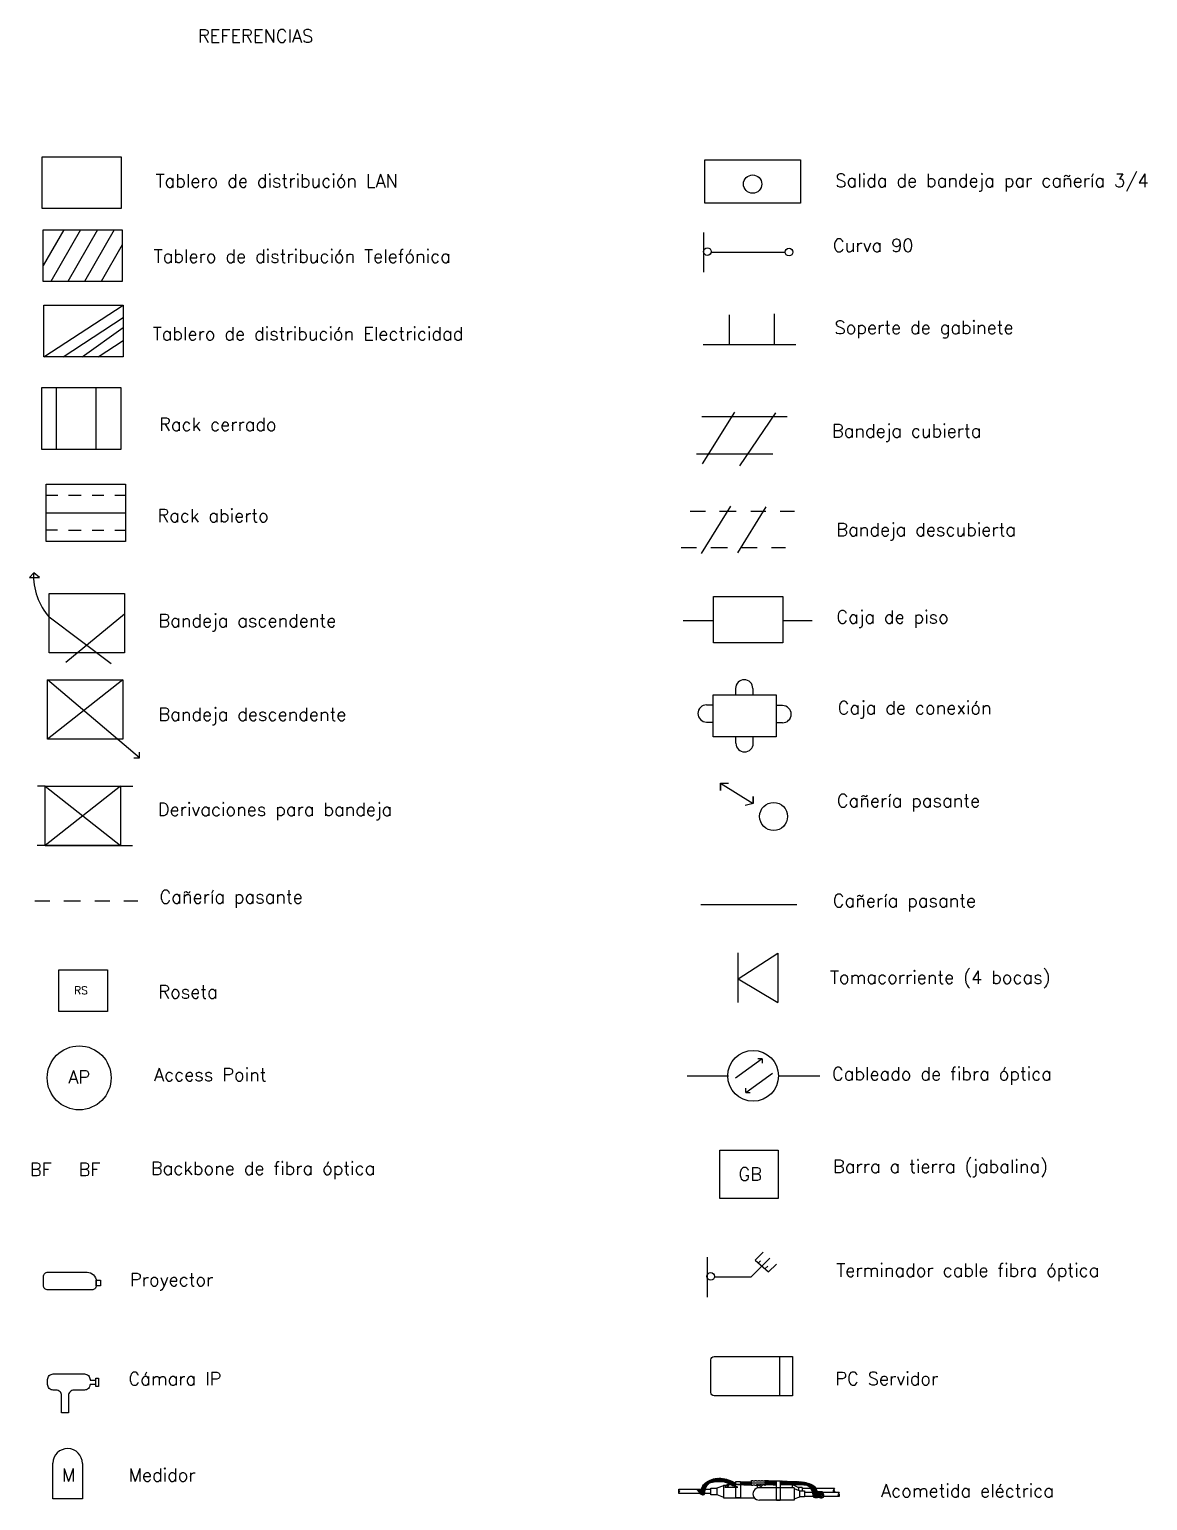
# Model space of a CAD drawing. Extents: x 952 to 1351, y -109 to 188.
# Drawn here: x 1149.14 to 1156.05, y 147.93 to 157.02 of the extents above; entities that cross this region are included whole.
import ezdxf

# ---------------------------------------------------------------- set-up
doc = ezdxf.new("R2010")
doc.units = 0
doc.header["$LTSCALE"] = 0.5
doc.linetypes.add('PHANTOM2', pattern=[1.25, 0.625, -0.125, 0.125, -0.125, 0.125, -0.125])
for name, color, linetype in [('Cableado', 100, 'CONTINUOUS'), ('CONDUCTORS', 1, 'CONTINUOUS'), ('ESTRUCTURA', 3, 'CONTINUOUS'), ('TEXTO', 3, 'CONTINUOUS')]:
    doc.layers.add(name, color=color, linetype=linetype)
doc.styles.add('Texto 5 mm', font='simplex.shx', dxfattribs={"height": 0.5})
pattern_1 = [(45, (1153.7280422, 147.14722), (-0.002250856, 0.002250856), [])]

msp = doc.modelspace()

# ---------------------------------------------------------------- hatches: boundary and pattern name
at = {"layer": 'CONDUCTORS'}
h = msp.add_hatch(dxfattribs=at)
h.set_pattern_fill('ANSI31', color=1, scale=0.001003, style=0)
h.set_pattern_definition(pattern_1)
edge = h.paths.add_edge_path()
edge.add_spline(control_points=[(1153.3313, 148.0301), (1153.3334, 148.0323), (1153.3469, 148.0436), (1153.3835, 148.0481), (1153.4221, 148.048), (1153.4458, 148.042), (1153.4634, 148.0332)], knot_values=[9.872453, 9.872453, 9.872453, 9.872453, 11.238502, 17.740183, 25.404275, 28.687076, 28.687076, 28.687076, 28.687076], degree=3, periodic=0)
edge.add_spline(control_points=[(1153.4634, 148.0332), (1153.4661, 148.0374), (1153.4658, 148.0466), (1153.4841, 148.0369), (1153.4978, 148.0332), (1153.502, 148.0323)], knot_values=[0.73874, 0.73874, 0.73874, 0.73874, 1.960375, 5.991205, 7.883473, 7.883473, 7.883473, 7.883473], degree=3, periodic=0)
edge.add_line((1153.502, 148.0323), (1153.502, 148.0386))
edge.add_spline(control_points=[(1153.502, 148.0386), (1153.4867, 148.0457), (1153.4572, 148.059), (1153.4112, 148.0692), (1153.3663, 148.0653), (1153.3394, 148.0544), (1153.3267, 148.0464)], knot_values=[13.702604, 13.702604, 13.702604, 13.702604, 21.264265, 28.238042, 34.553242, 41.167216, 41.167216, 41.167216, 41.167216], degree=3, periodic=0)
edge.add_line((1153.3267, 148.0464), (1153.3313, 148.0301))
h = msp.add_hatch(dxfattribs=at)
h.set_pattern_fill('ANSI31', color=1, scale=0.001003, style=0)
h.set_pattern_definition(pattern_1)
edge = h.paths.add_edge_path()
edge.add_spline(control_points=[(1153.502, 148.0303), (1153.4979, 148.0312), (1153.4843, 148.0349), (1153.4663, 148.0444), (1153.4683, 148.0356), (1153.4659, 148.0319)], knot_values=[0.811335, 0.811335, 0.811335, 0.811335, 2.651758, 6.682588, 7.831629, 7.831629, 7.831629, 7.831629], degree=3, periodic=0)
edge.add_spline(control_points=[(1153.4659, 148.0319), (1153.4718, 148.0289), (1153.4774, 148.0258), (1153.4858, 148.0208)], knot_values=[28.9432, 28.9432, 28.9432, 28.9432, 29.698991, 29.698991, 29.698991, 29.698991], degree=3, periodic=0)
edge.add_line((1153.4858, 148.0208), (1153.502, 148.0158))
edge.add_line((1153.502, 148.0158), (1153.502, 148.0303))
h = msp.add_hatch(dxfattribs=at)
h.set_pattern_fill('ANSI31', color=1, scale=0.001003, style=0)
h.set_pattern_definition(pattern_1)
edge = h.paths.add_edge_path()
edge.add_spline(control_points=[(1153.5993, 148.045), (1153.5752, 148.0451), (1153.5538, 148.0451), (1153.531, 148.0451)], knot_values=[0.355717, 0.355717, 0.355717, 0.355717, 9.888341, 9.888341, 9.888341, 9.888341], degree=3, periodic=0)
edge.add_line((1153.531, 148.0451), (1153.531, 148.0298))
edge.add_spline(control_points=[(1153.531, 148.0298), (1153.5325, 148.0298), (1153.5536, 148.0296), (1153.5756, 148.0292), (1153.5993, 148.0287)], knot_values=[12.327635, 12.327635, 12.327635, 12.327635, 13.048081, 22.125034, 22.125034, 22.125034, 22.125034], degree=3, periodic=0)
edge.add_line((1153.5993, 148.0287), (1153.5993, 148.045))
h = msp.add_hatch(dxfattribs=at)
h.set_pattern_fill('ANSI31', color=256, scale=0.001003, style=0)
h.set_pattern_definition([(45, (1150.7083502, 147.3483496), (-0.0022508556, 0.0022508556), [])])
edge = h.paths.add_edge_path()
edge.add_spline(control_points=[(1153.7536, 148.0516), (1153.7301, 148.0515), (1153.7068, 148.0524), (1153.6836, 148.0533)], knot_values=[1.68785, 1.68785, 1.68785, 1.68785, 12.130252, 12.130252, 12.130252, 12.130252], degree=3, periodic=0)
edge.add_line((1153.6836, 148.0533), (1153.6836, 148.0289))
edge.add_spline(control_points=[(1153.6836, 148.0289), (1153.7048, 148.0284), (1153.7261, 148.0278), (1153.7536, 148.0271)], knot_values=[0.144735, 0.144735, 0.144735, 0.144735, 9.694229, 9.694229, 9.694229, 9.694229], degree=3, periodic=0)
edge.add_line((1153.7536, 148.0271), (1153.7536, 148.0516))
h = msp.add_hatch(dxfattribs=at)
h.set_pattern_fill('ANSI31', color=1, scale=0.001003, style=0)
h.set_pattern_definition(pattern_1)
edge = h.paths.add_edge_path()
edge.add_spline(control_points=[(1154.0037, 147.9911), (1153.9992, 148.0033), (1153.9864, 148.0254), (1153.9464, 148.0381), (1153.9045, 148.0473), (1153.8475, 148.0459), (1153.8038, 148.0499), (1153.7766, 148.0516)], knot_values=[0, 0, 0, 0, 5.70567, 11.954524, 17.533545, 25.197639, 37.26145, 37.26145, 37.26145, 37.26145], degree=3, periodic=0)
edge.add_line((1153.7766, 148.0516), (1153.7766, 148.0276))
edge.add_spline(control_points=[(1153.7766, 148.0276), (1153.8122, 148.0287), (1153.8548, 148.0305), (1153.9079, 148.0285), (1153.9547, 148.0248), (1153.9672, 148.0041), (1153.9717, 147.9911)], knot_values=[0.636109, 0.636109, 0.636109, 0.636109, 11.962148, 19.626243, 25.205263, 31.11626, 31.11626, 31.11626, 31.11626], degree=3, periodic=0)
edge.add_line((1153.9717, 147.9911), (1154.0037, 147.9911))

# ---------------------------------------------------------------- linework, layer by layer
at = {"layer": 'Cableado'}
for p, q in [((1149.3493, 155.7781), (1149.2222, 155.5568)), ((1149.4531, 155.7781), (1149.2699, 155.4589)), ((1149.3493, 155.7781), (1149.3493, 155.7781)), ((1149.5588, 155.7781), (1149.3755, 155.4589)), ((1149.6609, 155.7781), (1149.4776, 155.4589)), ((1153.3038, 155.762), (1153.3038, 155.5162)), ((1149.7111, 155.6847), (1149.5815, 155.4589)), ((1153.3506, 155.6411), (1153.808, 155.6411)), ((1149.2275, 154.9939), (1149.7164, 155.3132)), ((1149.3466, 154.9939), (1149.7164, 155.2357)), ((1153.4623, 155.2535), (1153.4623, 155.0693)), ((1153.7395, 155.2583), (1153.7395, 155.0693)), ((1149.4626, 154.9939), (1149.7164, 155.1759)), ((1149.5631, 154.9939), (1149.7164, 155.0941)), ((1153.3012, 155.0693), (1153.8735, 155.0693)), ((1149.305, 154.4206), (1149.305, 154.8047)), ((1149.5496, 154.4206), (1149.5496, 154.8047)), ((1153.2936, 154.6253), (1153.8206, 154.6253)), ((1153.4947, 154.6526), (1153.2953, 154.3337)), ((1153.7475, 154.6481), (1153.5261, 154.3199)), ((1153.2602, 154.3952), (1153.7307, 154.3952)), ((1149.2419, 154.1383), (1149.3135, 154.1383)), ((1149.3799, 154.1383), (1149.4582, 154.1383)), ((1149.5262, 154.1383), (1149.5973, 154.1383)), ((1149.6645, 154.1383), (1149.7308, 154.1383)), ((1149.2419, 154.0302), (1149.7308, 154.0302)), ((1153.2199, 154.0398), (1153.3143, 154.0398)), ((1153.4704, 154.0705), (1153.2881, 153.7789)), ((1153.4019, 154.0398), (1153.5051, 154.0398)), ((1153.689, 154.0666), (1153.5123, 153.7838)), ((1153.5947, 154.0398), (1153.6885, 154.0398)), ((1153.7771, 154.0398), (1153.8644, 154.0398)), ((1149.3111, 153.9221), (1149.2419, 153.9221)), ((1149.3799, 153.9221), (1149.4582, 153.9221)), ((1149.5262, 153.9221), (1149.5973, 153.9221)), ((1149.6645, 153.9221), (1149.7308, 153.9221)), ((1153.1655, 153.8168), (1153.2599, 153.8168)), ((1153.3474, 153.8168), (1153.4506, 153.8168)), ((1153.5402, 153.8168), (1153.634, 153.8168)), ((1153.7226, 153.8168), (1153.81, 153.8168)), ((1149.6428, 153.0975), (1149.2605, 153.3855)), ((1149.7259, 153.4051), (1149.3627, 153.1049)), ((1153.1771, 153.3648), (1153.3638, 153.3648)), ((1153.7933, 153.3648), (1153.9738, 153.3648)), ((1149.714, 152.9986), (1149.2485, 152.6328)), ((1149.8184, 152.5169), (1149.2485, 152.9986)), ((1153.501, 152.9457), (1153.501, 152.906)), ((1153.6075, 152.9457), (1153.6075, 152.906)), ((1153.322, 152.8442), (1153.362, 152.8442)), ((1153.7914, 152.8398), (1153.7519, 152.8398)), ((1153.7914, 152.8398), (1153.7914, 152.8398)), ((1153.322, 152.7377), (1153.362, 152.7377)), ((1153.7914, 152.7333), (1153.7519, 152.7333)), ((1153.6097, 152.6464), (1153.5032, 152.6464)), ((1153.5033, 152.6066), (1153.5033, 152.6461)), ((1153.6098, 152.6066), (1153.6098, 152.6461)), ((1153.6098, 152.6066), (1153.6098, 152.6066)), ((1149.7003, 152.341), (1149.2348, 151.9753)), ((1149.2348, 152.341), (1149.7003, 151.9753)), ((1149.2348, 152.341), (1149.7761, 152.341)), ((1153.4083, 152.3601), (1153.6088, 152.2345)), ((1153.4083, 152.3601), (1153.4083, 152.3601)), ((1153.4083, 152.3601), (1153.4083, 152.3601)), ((1153.4083, 152.3601), (1153.4083, 152.3601)), ((1153.4083, 152.3601), (1153.4083, 152.3143)), ((1153.4083, 152.3143), (1153.4083, 152.3601)), ((1153.4083, 152.3601), (1153.4574, 152.3601)), ((1153.6088, 152.2345), (1153.5596, 152.2221)), ((1153.6088, 152.2345), (1153.6088, 152.2777)), ((1153.6088, 152.2777), (1153.6088, 152.2345)), ((1149.2348, 151.9753), (1149.775, 151.9753)), ((1149.1714, 151.6329), (1149.2646, 151.6329)), ((1149.351, 151.6329), (1149.4528, 151.6329)), ((1149.5412, 151.6329), (1149.6338, 151.6329)), ((1149.7212, 151.6329), (1149.8074, 151.6329)), ((1153.2856, 151.6113), (1153.8791, 151.6113)), ((1153.5166, 151.0054), (1153.5166, 151.3123)), ((1153.5166, 151.151), (1153.7614, 151.3099)), ((1153.5166, 151.151), (1153.7614, 151.0054)), ((1153.666, 150.6574), (1153.5004, 150.539)), ((1153.666, 150.6574), (1153.6396, 150.6574)), ((1153.666, 150.6574), (1153.666, 150.6574)), ((1153.666, 150.6574), (1153.666, 150.6574)), ((1153.666, 150.6574), (1153.666, 150.6574)), ((1153.666, 150.6574), (1153.666, 150.6305)), ((1153.5643, 150.45), (1153.7298, 150.5684)), ((1153.2013, 150.553), (1153.4582, 150.553)), ((1153.5643, 150.45), (1153.5643, 150.4769)), ((1153.7664, 150.5529), (1154.0217, 150.5529)), ((1153.7664, 150.5529), (1154.0217, 150.5529)), ((1153.5643, 150.45), (1153.5643, 150.45)), ((1153.5643, 150.45), (1153.5643, 150.45)), ((1153.5643, 150.45), (1153.5643, 150.45)), ((1153.5643, 150.45), (1153.5906, 150.45)), ((1153.3247, 149.4319), (1153.3247, 149.1861)), ((1153.6214, 149.4146), (1153.6711, 149.4636)), ((1153.6214, 149.4146), (1153.7052, 149.3414)), ((1153.655, 149.4098), (1153.6418, 149.3968)), ((1153.6632, 149.3777), (1153.7129, 149.4267)), ((1153.7052, 149.3414), (1153.7549, 149.3904)), ((1153.3715, 149.311), (1153.5974, 149.311)), ((1153.5974, 149.311), (1153.6632, 149.3777)), ((1153.6996, 149.3775), (1153.6828, 149.3609)), ((1149.5762, 149.2832), (1149.5762, 149.2556)), ((1153.7741, 148.5759), (1153.7741, 148.8194)), ((1153.853, 148.8194), (1153.853, 148.5759)), ((1149.5122, 148.6726), (1149.5475, 148.6726))]:
    msp.add_line(p, q, dxfattribs=at)
at = {"layer": 'Cableado', "linetype": 'PHANTOM2'}
for p, q in [((1149.164, 153.6593), (1149.1376, 153.6313)), ((1149.1997, 153.6313), (1149.164, 153.6593)), ((1149.1376, 153.6313), (1149.1997, 153.6313)), ((1149.7826, 152.5169), (1149.8184, 152.5169)), ((1149.8184, 152.5169), (1149.8184, 152.5527)), ((1149.2348, 152.341), (1149.1885, 152.341)), ((1149.2348, 151.9753), (1149.1864, 151.9753))]:
    msp.add_line(p, q, dxfattribs=at)
at = {"layer": 'Cableado'}
for points in [[(1149.216, 156.2289), (1149.7048, 156.2289), (1149.7048, 155.9096), (1149.216, 155.9096)], [(1153.3119, 156.211), (1153.9022, 156.211), (1153.9022, 155.9434), (1153.3119, 155.9434)], [(1149.2222, 155.7781), (1149.7111, 155.7781), (1149.7111, 155.4589), (1149.2222, 155.4589)], [(1149.2275, 155.3132), (1149.7164, 155.3132), (1149.7164, 154.9939), (1149.2275, 154.9939)], [(1149.2143, 154.8047), (1149.7032, 154.8047), (1149.7032, 154.4206), (1149.2143, 154.4206)], [(1149.2419, 154.208), (1149.7308, 154.208), (1149.7308, 153.8522), (1149.2419, 153.8522)], [(1149.2605, 153.5314), (1149.7259, 153.5314), (1149.7259, 153.1657), (1149.2605, 153.1657)], [(1153.3638, 153.514), (1153.7933, 153.514), (1153.7933, 153.228), (1153.3638, 153.228)], [(1149.2485, 152.9986), (1149.714, 152.9986), (1149.714, 152.6328), (1149.2485, 152.6328)], [(1153.362, 152.906), (1153.7519, 152.906), (1153.7519, 152.6464), (1153.362, 152.6464)], [(1149.2348, 152.341), (1149.7003, 152.341), (1149.7003, 151.9753), (1149.2348, 151.9753)], [(1149.3186, 151.2066), (1149.6202, 151.2066), (1149.6202, 150.9502), (1149.3186, 150.9502)], [(1153.4036, 150.0947), (1153.7649, 150.0947), (1153.7649, 149.796), (1153.4036, 149.796)], [(1149.5503, 149.2914), (1149.5762, 149.2914), (1149.5762, 149.2556), (1149.5503, 149.2556)], [(1149.5475, 148.6845), (1149.5639, 148.6845), (1149.5639, 148.6347), (1149.5475, 148.6347)]]:
    msp.add_lwpolyline(points, close=True, dxfattribs=at)
for points in [[(1153.7614, 151.3099), (1153.7614, 151.0054)], [(1149.4656, 148.1587), (1149.4656, 147.9407), (1149.2814, 147.9407), (1149.2814, 148.1614)]]:
    msp.add_lwpolyline(points, dxfattribs=at)
for points in [[(1149.2517, 149.3397), (1149.4938, 149.3397, -0.414214), (1149.5503, 149.2832), (1149.5503, 149.2571, -0.414214), (1149.5235, 149.2303), (1149.2517, 149.2303, -0.414214), (1149.2249, 149.2571), (1149.2249, 149.3129, -0.414214)], [(1153.3692, 148.8194), (1153.853, 148.8194), (1153.853, 148.5759), (1153.3692, 148.5759, -0.414214), (1153.3492, 148.5959), (1153.3492, 148.7994, -0.414214)]]:
    msp.add_lwpolyline(points, format="xyb", close=True, dxfattribs=at)
msp.add_lwpolyline([(1149.5475, 148.6454), (1149.5122, 148.6461, -0.414214), (1149.4778, 148.6117), (1149.4132, 148.6117, 0.414214), (1149.3789, 148.5774), (1149.3789, 148.4714), (1149.3367, 148.4714), (1149.3367, 148.5774, 0.414214), (1149.3023, 148.6117), (1149.2844, 148.6117, -0.414214), (1149.2501, 148.6461), (1149.2501, 148.6768, -0.414214), (1149.2844, 148.7112), (1149.4778, 148.7112, -0.414214), (1149.5122, 148.6768), (1149.5122, 148.6726)], format="xyb", dxfattribs=at)
for centre, radius in [((1153.6063, 156.0606), 0.0565), ((1153.3271, 155.6437), 0.0236), ((1153.8314, 155.6408), 0.0236), ((1153.7359, 152.1548), 0.0865), ((1149.4451, 150.5403), 0.1975), ((1153.6096, 150.5529), 0.1568), ((1153.3481, 149.3137), 0.0236)]:
    msp.add_circle(centre, radius, dxfattribs=at)
for centre, radius, start, end in [((1149.5434, 153.639), 0.38, 176.94269, 221.86645), ((1153.5543, 152.9457), 0.0533, 0, 180), ((1153.322, 152.791), 0.0533, 90, 270), ((1153.7914, 152.7865), 0.0533, 270, 90), ((1153.5566, 152.6066), 0.0533, 180, 0), ((1149.3735, 148.1581), 0.0922, 0.39145, 177.94806)]:
    msp.add_arc(centre, radius, start, end, dxfattribs=at)
at = {"layer": 'CONDUCTORS'}
for p, q in [((1153.3267, 148.0464), (1153.3313, 148.0301)), ((1153.2871, 147.9684), (1153.2637, 148))]:
    msp.add_line(p, q, dxfattribs=at)
at = {"layer": 'CONDUCTORS', "color": 1}
for p, q in [((1153.8514, 148.0297), (1153.8514, 148.0083)), ((1153.8538, 148.0297), (1153.8903, 148.0098)), ((1153.2873, 147.9723), (1153.2668, 148)), ((1153.2876, 147.9773), (1153.2709, 148)), ((1153.2882, 147.9843), (1153.2766, 148)), ((1153.2888, 147.989), (1153.2807, 148)), ((1153.2897, 147.9955), (1153.2864, 148)), ((1153.8639, 148.0046), (1153.8987, 147.9889)), ((1153.8903, 148.0098), (1153.8903, 147.9924)), ((1153.9132, 148.0098), (1153.8903, 148.0098)), ((1153.9132, 148.0098), (1153.9132, 147.9884)), ((1153.9717, 147.9911), (1154.0037, 147.9911))]:
    msp.add_line(p, q, dxfattribs=at)
for points in [[(1153.2874, 147.9732), (1153.2873, 147.9732)], [(1153.9132, 148.0059), (1153.965, 148.0059)], [(1153.9279, 147.9822), (1153.9744, 147.9822)]]:
    msp.add_lwpolyline(points, dxfattribs=at)
for centre, radius, start, end in [((1153.4551, 148.0222), 0.000869, 120.91204, 263.65147), ((1153.2986, 147.9907), 0.0251, 242.6045, 288.67709), ((1153.3045, 147.9732), 0.00668, 288.67709, 355.62277), ((1153.9865, 147.9564), 0.00668, 189.81918, 249.86976), ((1153.9983, 147.9885), 0.0408, 249.86976, 292.11659), ((1154.0087, 147.9778), 0.00492, 78.3478, 115.3332), ((1154.011, 147.9892), 0.00668, 258.3478, 279.69108), ((1154.0139, 147.9723), 0.0104, 81.95001, 99.69108), ((1154.0313, 147.9874), 0.0408, 244.27296, 283.04463), ((1154.0163, 147.9892), 0.00668, 261.95001, 284.28918), ((1154.0196, 147.976), 0.00692, 75.52444, 104.28918), ((1154.023, 147.9892), 0.00668, 255.52444, 280.39161), ((1154.026, 147.9732), 0.00956, 78.63344, 100.39161), ((1154.0292, 147.9892), 0.00668, 258.63344, 280.32718), ((1154.0313, 147.9774), 0.00527, 80.66809, 100.32718), ((1154.0332, 147.9892), 0.00668, 260.66809, 283.03156), ((1154.0364, 147.9758), 0.00711, 65.57329, 103.03156), ((1154.039, 147.9542), 0.00668, 283.04463, 10.5886)]:
    msp.add_arc(centre, radius, start, end, dxfattribs=at)
for points, knots in [([(1153.2871, 147.9684), (1153.2882, 147.9867), (1153.2901, 148.0166), (1153.3254, 148.0484), (1153.3644, 148.0651), (1153.4112, 148.0692), (1153.4572, 148.059), (1153.4867, 148.0457), (1153.502, 148.0386)], [0, 0, 0, 0, 7.819637, 12.846385, 20.316578, 26.631778, 33.605555, 41.167216, 41.167216, 41.167216, 41.167216]), ([(1153.3112, 147.9727), (1153.3123, 147.9871), (1153.3148, 148.0108), (1153.3401, 148.0428), (1153.3835, 148.0481), (1153.4221, 148.048), (1153.4458, 148.042), (1153.4634, 148.0332)], [0.644335, 0.644335, 0.644335, 0.644335, 6.967912, 11.238502, 17.740183, 25.404275, 28.687076, 28.687076, 28.687076, 28.687076])]:
    msp.add_open_spline(points, degree=3, knots=knots, dxfattribs=at)
at = {"layer": 'CONDUCTORS'}
for points, knots in [([(1153.2898, 147.9672), (1153.291, 147.9852), (1153.293, 148.0148), (1153.3161, 148.0356), (1153.3266, 148.0426), (1153.3276, 148.0432)], [0.1156, 0.1156, 0.1156, 0.1156, 7.819637, 12.846385, 13.384025, 13.384025, 13.384025, 13.384025]), ([(1153.2926, 147.9663), (1153.2937, 147.984), (1153.2959, 148.0133), (1153.3182, 148.0333), (1153.328, 148.04), (1153.3284, 148.0403)], [0.236064, 0.236064, 0.236064, 0.236064, 7.819637, 12.846385, 13.05031, 13.05031, 13.05031, 13.05031]), ([(1153.2966, 147.9657), (1153.2978, 147.9836), (1153.2998, 148.0122), (1153.3205, 148.0317), (1153.3291, 148.0379)], [0.142863, 0.142863, 0.142863, 0.142863, 7.819637, 12.44048, 12.44048, 12.44048, 12.44048]), ([(1153.2995, 147.9656), (1153.3006, 147.983), (1153.3028, 148.0101), (1153.3221, 148.0289), (1153.33, 148.0348)], [0.376846, 0.376846, 0.376846, 0.376846, 7.819637, 12.102557, 12.102557, 12.102557, 12.102557]), ([(1153.3044, 147.9663), (1153.3055, 147.9829), (1153.3079, 148.0076), (1153.3248, 148.0254), (1153.3311, 148.0306)], [0.664663, 0.664663, 0.664663, 0.664663, 7.819637, 11.434682, 11.434682, 11.434682, 11.434682]), ([(1153.7766, 148.0516), (1153.8038, 148.0499), (1153.8475, 148.0459), (1153.9045, 148.0473), (1153.9464, 148.0381), (1153.9996, 148.0212), (1154.0083, 147.9786), (1154.0136, 147.9507)], [0, 0, 0, 0, 12.063811, 19.727906, 25.306926, 31.55578, 43.061252, 43.061252, 43.061252, 43.061252]), ([(1153.7766, 148.0276), (1153.8122, 148.0287), (1153.8548, 148.0305), (1153.9079, 148.0285), (1153.9667, 148.0239), (1153.9751, 147.9831), (1153.9799, 147.9553)], [0.636109, 0.636109, 0.636109, 0.636109, 11.962148, 19.626243, 25.205263, 36.014627, 36.014627, 36.014627, 36.014627])]:
    msp.add_open_spline(points, degree=3, knots=knots, dxfattribs=at)
at = {"layer": 'CONDUCTORS', "color": 1}
for points in [[(1153.4659, 148.0319), (1153.4718, 148.0289), (1153.4774, 148.0258), (1153.4858, 148.0208)], [(1153.531, 148.0451), (1153.5538, 148.0451), (1153.5752, 148.0451), (1153.5993, 148.045)], [(1153.9763, 147.9911), (1153.9818, 147.9792), (1153.9848, 147.9644), (1153.9875, 147.9491)], [(1153.9808, 147.9911), (1153.9868, 147.9791), (1153.99, 147.9638), (1153.9928, 147.948)], [(1153.9868, 147.9911), (1153.993, 147.9792), (1153.9963, 147.9637), (1153.9991, 147.9477)], [(1153.9927, 147.9911), (1153.9989, 147.9793), (1154.0022, 147.964), (1154.005, 147.9482)], [(1153.9969, 147.9911), (1154.0032, 147.9797), (1154.0067, 147.9648), (1154.0095, 147.9493)], [(1154.0001, 147.9911), (1154.0064, 147.98), (1154.0099, 147.9656), (1154.0127, 147.9503)], [(1154.0109, 147.9825), (1154.0153, 147.9724), (1154.0181, 147.9605), (1154.0204, 147.9481)], [(1154.0166, 147.9826), (1154.0217, 147.9721), (1154.0246, 147.9598), (1154.027, 147.9469)], [(1154.0228, 147.9825), (1154.0275, 147.9721), (1154.0305, 147.9597), (1154.0329, 147.9467)], [(1154.0291, 147.9825), (1154.0341, 147.9724), (1154.0371, 147.9602), (1154.0395, 147.9475)], [(1154.0335, 147.9825), (1154.038, 147.9727), (1154.0409, 147.9612), (1154.0433, 147.9491)], [(1154.0393, 147.9822), (1154.0415, 147.9754), (1154.0432, 147.9681), (1154.0456, 147.9554)]]:
    msp.add_open_spline(points, degree=3, dxfattribs=at)
at = {"layer": 'CONDUCTORS'}
for points in [[(1153.6836, 148.0533), (1153.7068, 148.0524), (1153.7301, 148.0515), (1153.7536, 148.0516)], [(1153.6836, 148.0289), (1153.7048, 148.0284), (1153.7261, 148.0278), (1153.7536, 148.0271)]]:
    msp.add_open_spline(points, degree=3, dxfattribs=at)
at = {"layer": 'ESTRUCTURA'}
for p, q in [((1153.4267, 148.0255), (1153.4267, 147.9468)), ((1153.4267, 148.0255), (1153.4469, 148.0255)), ((1153.5143, 148.0121), (1153.4619, 148.0281)), ((1153.6085, 148.0543), (1153.6085, 148.0507)), ((1153.4265, 148.0203), (1153.3862, 148.0056)), ((1153.3862, 147.9661), (1153.4267, 147.9512)), ((1153.4267, 147.9468), (1153.6168, 147.9468)), ((1153.8639, 148.0083), (1153.6487, 148.0083)), ((1153.8639, 147.9327), (1153.6497, 147.9327)), ((1153.8639, 148.0083), (1153.8639, 147.9327)), ((1153.8639, 147.9399), (1153.8987, 147.9521))]:
    msp.add_line(p, q, dxfattribs=at)
msp.add_lwpolyline([(1153.6076, 148.0271), (1153.6076, 148.0232), (1153.5993, 148.0232), (1153.5993, 148.0543), (1153.6085, 148.0543)], dxfattribs=at)
for points in [[(1153.3487, 148.0056), (1153.3862, 148.0056), (1153.3862, 147.9656), (1153.3487, 147.9656)], [(1153.8987, 147.9889), (1153.9279, 147.9891), (1153.9279, 147.9518), (1153.8987, 147.9518)]]:
    msp.add_lwpolyline(points, close=True, dxfattribs=at)
msp.add_arc((1153.6464, 147.9705), 0.0379, 86.55571, 274.96997, dxfattribs=at)
at = {"layer": 'TEXTO'}
for p, q in [((1153.4351, 148.0121), (1153.4441, 148.0228)), ((1153.5993, 148.0388), (1153.6836, 148.0388)), ((1153.6076, 148.0271), (1153.62, 148.0271)), ((1153.6085, 148.0507), (1153.6209, 148.0507)), ((1153.6209, 148.0543), (1153.6209, 148.0507)), ((1153.6294, 148.0278), (1153.6418, 148.0278)), ((1153.6296, 148.0543), (1153.6296, 148.0507)), ((1153.6296, 148.0507), (1153.642, 148.0507)), ((1153.6374, 148.0073), (1153.6374, 148.0223)), ((1153.642, 148.0543), (1153.642, 148.0507)), ((1153.6488, 148.0543), (1153.6488, 148.0507)), ((1153.6488, 148.0507), (1153.6612, 148.0507)), ((1153.649, 148.0278), (1153.6614, 148.0278)), ((1153.6612, 148.0543), (1153.6612, 148.0507)), ((1153.6668, 148.0543), (1153.6668, 148.0507)), ((1153.6668, 148.0507), (1153.6792, 148.0507)), ((1153.6685, 148.028), (1153.6809, 148.028)), ((1153.6792, 148.0543), (1153.6792, 148.0507)), ((1153.4351, 148.0121), (1153.5143, 148.0121))]:
    msp.add_line(p, q, dxfattribs=at)
for points in [[(1153.531, 148.0277), (1153.531, 147.9466), (1153.502, 147.9466), (1153.502, 148.0464), (1153.531, 148.0464), (1153.531, 148.0298)], [(1153.6294, 148.0278), (1153.6294, 148.0232), (1153.62, 148.0232), (1153.62, 148.0271)], [(1153.6209, 148.0543), (1153.6296, 148.0543)], [(1153.649, 148.0278), (1153.649, 148.0232), (1153.6418, 148.0232), (1153.6418, 148.0278)], [(1153.642, 148.0543), (1153.6488, 148.0543)], [(1153.6612, 148.0543), (1153.6668, 148.0543)], [(1153.6685, 148.028), (1153.6685, 148.0232), (1153.6614, 148.0232), (1153.6614, 148.0278)], [(1153.6792, 148.0543), (1153.6836, 148.0543), (1153.6836, 148.0232), (1153.6809, 148.0232), (1153.6809, 148.028)], [(1153.2835, 147.9732), (1153.15, 147.9732), (1153.15, 148), (1153.2906, 148)], [(1153.3487, 147.9732), (1153.3112, 147.9732)], [(1153.315, 148), (1153.3487, 148)], [(1153.9801, 147.9544), (1153.9279, 147.9544)], [(1153.9968, 148.0059), (1154.1114, 148.0059)], [(1154.0393, 147.9822), (1154.1406, 147.9822)], [(1154.1406, 147.9544), (1154.0458, 147.9544)]]:
    msp.add_lwpolyline(points, dxfattribs=at)
msp.add_lwpolyline([(1153.7536, 148.0516), (1153.7766, 148.0516), (1153.7766, 147.9294), (1153.7536, 147.9294)], close=True, dxfattribs=at)
for centre, radius, start, end in [((1153.457, 148.0121), 0.0167, 72.9862, 140.16875), ((1153.4537, 148.0224), 0.00449, 40.86816, 16.40282), ((1153.6345, 147.979), 0.0434, 42.49515, 86.16941)]:
    msp.add_arc(centre, radius, start, end, dxfattribs=at)
for points, knots in [([(1153.4547, 148.0229), (1153.4664, 148.0345), (1153.4639, 148.0476), (1153.4974, 148.0299), (1153.5393, 148.0299), (1153.5756, 148.0292), (1153.5993, 148.0287)], [0, 0, 0, 0, 1.960375, 5.991205, 13.048081, 22.125034, 22.125034, 22.125034, 22.125034]), ([(1153.455, 148.0213), (1153.4693, 148.0324), (1153.4642, 148.0455), (1153.4977, 148.0278), (1153.5405, 148.0278), (1153.5778, 148.027), (1153.5993, 148.0266)], [0, 0, 0, 0, 1.960375, 5.991205, 13.048081, 22.530536, 22.530536, 22.530536, 22.530536]), ([(1154.1114, 148.0059), (1154.109, 148.0024), (1154.1041, 147.9952), (1154.1044, 147.9867), (1154.1049, 147.9822)], [0, 0, 0, 0, 1.834773, 3.788254, 3.788254, 3.788254, 3.788254]), ([(1154.1068, 147.9986), (1154.1085, 147.9964), (1154.1118, 147.9915), (1154.1118, 147.9856), (1154.1115, 147.9822)], [0.241515, 0.241515, 0.241515, 0.241515, 1.431384, 2.873729, 2.873729, 2.873729, 2.873729])]:
    msp.add_open_spline(points, degree=3, knots=knots, dxfattribs=at)
for points in [[(1153.15, 147.9732), (1153.1524, 147.9818), (1153.1569, 147.9894), (1153.15, 148)], [(1154.1406, 147.9822), (1154.1367, 147.9721), (1154.1322, 147.9655), (1154.1406, 147.9544)], [(1154.1406, 147.9544), (1154.1426, 147.9655), (1154.1382, 147.9744)]]:
    msp.add_spline(points, degree=3, dxfattribs=at)

# ---------------------------------------------------------------- texts
at = {"layer": 'Cableado', "attachment_point": 1, "style": 'Texto 5 mm'}
for s, width, insert, char_height in [('REFERENCIAS', 7.008559, (1150.1794, 157.016), 0.08067), ('Tablero de distribución LAN', 11.68093, (1149.9174, 156.1211), 0.08067), ('Salida de bandeja par cañería 3/4', 19.34546, (1154.1179, 156.123), 0.08067), ('Tablero de distribución Telefónica', 16.276929, (1149.9059, 155.6557), 0.08067), ('Curva 90', 19.34546, (1154.1027, 155.7227), 0.08067), ('Soperte de gabinete', 19.34546, (1154.1126, 155.2156), 0.08067), ('Tablero de distribución Electricidad', 17.360851, (1149.9, 155.1768), 0.08067), ('Rack cerrado', 11.68093, (1149.9391, 154.6171), 0.08067), ('Bandeja cubierta', 19.34546, (1154.0968, 154.5768), 0.08067), ('Rack abierto', 11.68093, (1149.9288, 154.0536), 0.08067), ('Bandeja descubierta', 19.34546, (1154.1238, 153.9671), 0.08067), ('Bandeja ascendente', 11.68093, (1149.9346, 153.4051), 0.08067), ('Caja de piso', 19.34546, (1154.1238, 153.4272), 0.08067), ('Caja de conexión', 19.34546, (1154.1323, 152.8666), 0.08067), ('Bandeja descendente', 11.68093, (1149.9346, 152.8263), 0.08067), ('Cañería pasante', 19.34546, (1154.1269, 152.2927), 0.08067), ('Derivaciones para bandeja', 11.68093, (1149.9309, 152.239), 0.08067), ('Cañería pasante', 19.34546, (1149.9415, 151.6988), 0.08067), ('Cañería pasante', 19.34546, (1154.1019, 151.6755), 0.08067), ('Tomacorriente (4 bocas)', 19.34546, (1154.0848, 151.2017), 0.08067), ('Roseta', 19.34546, (1149.9344, 151.1119), 0.08067), ('RS', 19.34546, (1149.4135, 151.1048), 0.04837), ('AP', 19.34546, (1149.3781, 150.5855), 0.08067), ('Access Point', 19.34546, (1149.9076, 150.6007), 0.08067), ('Cableado de fibra óptica', 19.34546, (1154.097, 150.6058), 0.08067), ('Backbone de fibra óptica', 19.34546, (1149.8883, 150.0223), 0.08067), ('Barra a tierra (jabalina)', 19.34546, (1154.1034, 150.034), 0.08067), ('BF   BF', 19.34546, (1149.1406, 150.015), 0.08067), ('GB', 19.34546, (1153.5192, 149.9863), 0.08067), ('Terminador cable fibra óptica', 19.34546, (1154.1236, 149.3927), 0.08067), ('Proyector', 19.34546, (1149.759, 149.3343), 0.08067), ('Cámara IP', 19.34546, (1149.7497, 148.7219), 0.08067), ('PC Servidor', 19.34546, (1154.1174, 148.7235), 0.08067), ('M', 19.34546, (1149.3386, 148.1281), 0.0807), ('Medidor', 19.34546, (1149.75, 148.1279), 0.08067), ('Acometida eléctrica', 19.34546, (1154.4, 148.0307), 0.08067)]:
    msp.add_mtext_dynamic_manual_height_columns(s, width=width, gutter_width=2.5, heights=[0], dxfattribs=dict(at, insert=insert, char_height=char_height))

doc.saveas('drawing.dxf')
